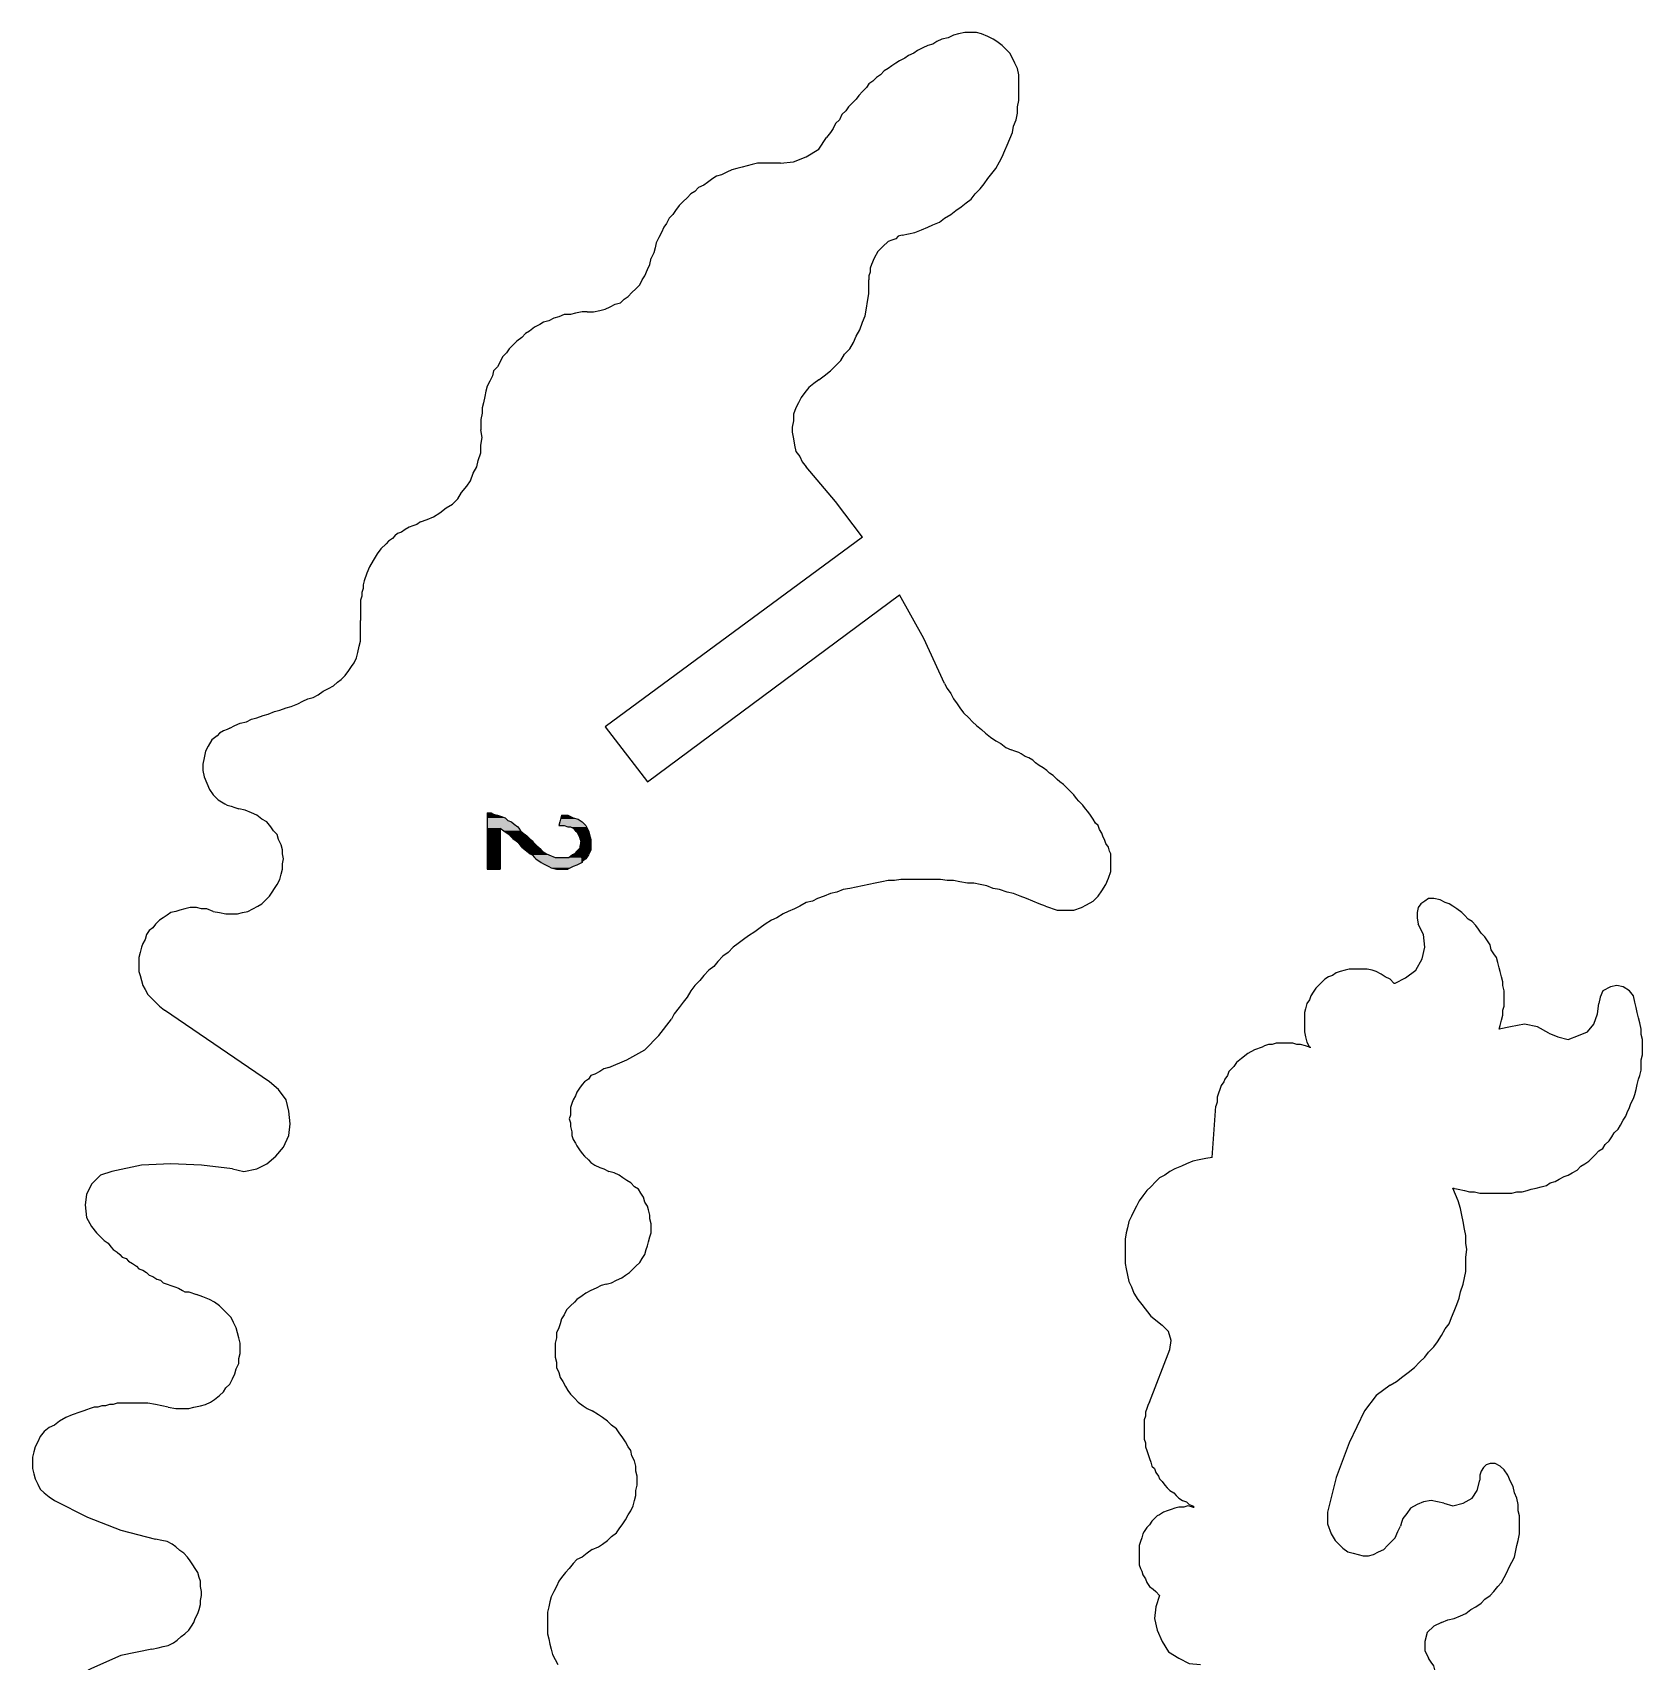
# Model space of a CAD drawing. Extents: x -1063 to 1100, y -467 to 441.
# Drawn here: x 890.5 to 1100, y 19 to 230.9 of the extents above; entities that cross this region are included whole.
import ezdxf

# ---------------------------------------------------------------- set-up
doc = ezdxf.new("R2010")
doc.units = 0
doc.layers.add('H', color=7, linetype='CONTINUOUS')
doc.layers.add('P', color=250, linetype='CONTINUOUS')

# ---------------------------------------------------------------- blocks, each defined once
blk = doc.blocks.new('*U491')
at = {"layer": 'H', "color": 0, "linetype": 'CONTINUOUS'}
for p, q in [((949.63, 129.42), (950.13, 129.42)), ((949.63, 129.42), (949.63, 129.25)), ((950.13, 129.42), (950.47, 129.25)), ((949.63, 129.25), (949.63, 129.08)), ((949.63, 129.08), (949.63, 128.92)), ((949.63, 128.92), (949.63, 128.75)), ((949.63, 128.75), (949.63, 128.42)), ((949.63, 128.42), (949.63, 128.25)), ((949.63, 128.25), (949.63, 127.92)), ((949.63, 127.92), (949.63, 127.58)), ((949.63, 127.58), (949.63, 127.42)), ((949.63, 127.42), (949.63, 127.08)), ((950.47, 129.25), (950.97, 129.08)), ((950.97, 129.08), (951.47, 128.92)), ((951.3, 127.42), (951.3, 127.08)), ((951.3, 127.42), (951.8, 127.08)), ((951.47, 128.92), (951.97, 128.75)), ((951.97, 128.75), (952.3, 128.42)), ((952.3, 128.42), (952.8, 128.25)), ((952.8, 128.25), (953.13, 127.92)), ((953.13, 127.92), (953.63, 127.58)), ((953.63, 127.58), (953.74, 127.42)), ((953.74, 127.42), (953.97, 127.08)), ((949.63, 127.08), (949.63, 126.75)), ((949.63, 126.75), (949.63, 126.58)), ((949.63, 126.58), (949.63, 126.42)), ((949.63, 126.42), (949.63, 126.08)), ((949.63, 126.08), (949.63, 125.75)), ((949.63, 125.75), (949.63, 125.58)), ((949.63, 125.58), (949.63, 125.42)), ((949.63, 125.42), (949.63, 125.08)), ((949.63, 125.08), (949.63, 124.92)), ((951.3, 127.08), (951.3, 126.75)), ((951.3, 126.75), (951.3, 126.58)), ((951.3, 126.58), (951.3, 126.42)), ((951.3, 126.42), (951.3, 126.08)), ((951.3, 126.08), (951.3, 125.75)), ((951.3, 125.75), (951.3, 125.58)), ((951.3, 125.58), (951.3, 125.42)), ((951.3, 125.42), (951.3, 125.08)), ((951.3, 125.08), (951.3, 124.92)), ((951.8, 127.08), (952.24, 126.75)), ((952.24, 126.75), (952.47, 126.58)), ((952.47, 126.58), (952.63, 126.42)), ((952.63, 126.42), (952.97, 126.08)), ((952.97, 126.08), (953.41, 125.75)), ((953.41, 125.75), (953.63, 125.58)), ((953.63, 125.58), (953.76, 125.42)), ((953.76, 125.42), (954.01, 125.08)), ((953.97, 127.08), (954.3, 126.75)), ((954.01, 125.08), (954.13, 124.92)), ((954.3, 126.75), (954.55, 126.58)), ((954.55, 126.58), (954.8, 126.42)), ((954.8, 126.42), (955.13, 126.08)), ((955.13, 126.08), (955.47, 125.75)), ((955.47, 125.75), (955.63, 125.58)), ((955.63, 125.58), (955.8, 125.42)), ((955.8, 125.42), (956.13, 125.08)), ((956.13, 125.08), (956.3, 124.92)), ((961.7, 125.08), (961.67, 124.92)), ((961.77, 125.42), (961.7, 125.08)), ((961.8, 125.58), (961.77, 125.42)), ((961.81, 125.42), (961.8, 125.58)), ((961.81, 125.42), (961.83, 125.08)), ((961.83, 125.08), (961.84, 124.92)), ((949.63, 124.92), (949.63, 124.75)), ((949.63, 124.75), (949.63, 124.42)), ((949.63, 124.42), (949.63, 124.08)), ((949.63, 124.08), (949.63, 123.92)), ((949.63, 123.92), (949.63, 123.58)), ((949.63, 123.58), (949.63, 123.42)), ((949.63, 123.42), (949.63, 122.92)), ((949.63, 122.92), (949.63, 122.75)), ((951.3, 124.92), (951.3, 124.75)), ((951.3, 124.75), (951.3, 124.42)), ((951.3, 124.42), (951.3, 124.08)), ((951.3, 124.08), (951.3, 123.92)), ((951.3, 123.92), (951.3, 123.58)), ((951.3, 123.58), (951.3, 123.42)), ((951.3, 123.42), (951.3, 122.92)), ((951.3, 122.92), (951.3, 122.75)), ((954.13, 124.92), (954.35, 124.75)), ((954.35, 124.75), (954.8, 124.42)), ((954.8, 124.42), (955.24, 124.08)), ((955.24, 124.08), (955.47, 123.92)), ((955.47, 123.92), (955.8, 123.58)), ((955.8, 123.58), (955.97, 123.42)), ((955.97, 123.42), (956.63, 122.92)), ((956.3, 124.92), (956.47, 124.75)), ((956.47, 124.75), (956.8, 124.42)), ((956.63, 122.92), (956.97, 122.75)), ((956.8, 124.42), (957.35, 124.08)), ((957.35, 124.08), (957.63, 123.92)), ((957.63, 123.92), (958.47, 123.58)), ((958.47, 123.58), (958.97, 123.58)), ((958.97, 123.58), (959.47, 123.58)), ((959.47, 123.58), (960.3, 123.58)), ((960.74, 123.92), (960.3, 123.58)), ((960.97, 124.08), (960.74, 123.92)), ((961.3, 124.42), (960.97, 124.08)), ((961.63, 124.75), (961.3, 124.42)), ((961.67, 124.92), (961.63, 124.75)), ((961.97, 122.92), (961.63, 122.75)), ((961.84, 124.92), (961.85, 124.75)), ((961.85, 124.75), (961.87, 124.42)), ((961.87, 124.42), (961.89, 124.08)), ((961.89, 124.08), (961.9, 123.92)), ((961.9, 123.92), (961.92, 123.58)), ((961.92, 123.58), (961.93, 123.42)), ((961.93, 123.42), (961.97, 122.92)), ((949.63, 122.75), (949.63, 122.58)), ((949.63, 122.58), (949.63, 122.42)), ((949.63, 122.42), (949.63, 122.25)), ((949.63, 122.25), (949.63, 122.08)), ((949.63, 122.08), (951.3, 122.08)), ((951.3, 122.75), (951.3, 122.58)), ((951.3, 122.58), (951.3, 122.42)), ((951.3, 122.42), (951.3, 122.25)), ((951.3, 122.25), (951.3, 122.08)), ((956.97, 122.75), (957.3, 122.58)), ((957.3, 122.58), (957.63, 122.42)), ((957.63, 122.42), (957.97, 122.25)), ((957.97, 122.25), (958.63, 122.08)), ((958.63, 122.08), (959.3, 122.08)), ((959.3, 122.08), (960.13, 122.08)), ((960.47, 122.25), (960.13, 122.08)), ((960.8, 122.42), (960.47, 122.25)), ((961.3, 122.58), (960.8, 122.42)), ((961.63, 122.75), (961.3, 122.58))]:
    blk.add_line(p, q, dxfattribs=at)
for points in [[(949.63, 129.42), (949.63, 129.42), (950.13, 129.42)], [(949.63, 129.42), (949.63, 129.25), (950.47, 129.25)], [(949.63, 129.25), (949.63, 129.08), (950.97, 129.08)], [(949.63, 129.08), (949.63, 128.92), (951.47, 128.92)], [(949.63, 128.92), (949.63, 128.75), (951.97, 128.75)], [(949.63, 128.75), (949.63, 128.42), (952.3, 128.42)], [(949.63, 128.42), (949.63, 128.25), (952.8, 128.25)], [(949.63, 128.25), (949.63, 127.92), (953.13, 127.92)], [(949.63, 127.92), (949.63, 127.58), (953.63, 127.58)], [(949.63, 127.58), (949.63, 127.42), (953.74, 127.42)], [(949.63, 127.42), (949.63, 127.08), (951.3, 127.08)], [(951.3, 127.42), (951.8, 127.08), (953.97, 127.08)], [(949.63, 127.08), (949.63, 126.75), (951.3, 126.75)], [(949.63, 126.75), (949.63, 126.58), (951.3, 126.58)], [(949.63, 126.58), (949.63, 126.42), (951.3, 126.42)], [(949.63, 126.42), (949.63, 126.08), (951.3, 126.08)], [(949.63, 126.08), (949.63, 125.75), (951.3, 125.75)], [(949.63, 125.75), (949.63, 125.58), (951.3, 125.58)], [(949.63, 125.58), (949.63, 125.42), (951.3, 125.42)], [(949.63, 125.42), (949.63, 125.08), (951.3, 125.08)], [(949.63, 125.08), (949.63, 124.92), (951.3, 124.92)], [(951.8, 127.08), (952.24, 126.75), (954.3, 126.75)], [(952.24, 126.75), (952.47, 126.58), (954.55, 126.58)], [(952.47, 126.58), (952.63, 126.42), (954.8, 126.42)], [(952.63, 126.42), (952.97, 126.08), (955.13, 126.08)], [(952.97, 126.08), (953.41, 125.75), (955.47, 125.75)], [(953.41, 125.75), (953.63, 125.58), (955.63, 125.58)], [(953.63, 125.58), (953.76, 125.42), (955.8, 125.42)], [(953.76, 125.42), (954.01, 125.08), (956.13, 125.08)], [(954.01, 125.08), (954.13, 124.92), (956.3, 124.92)], [(961.7, 125.08), (961.67, 124.92), (961.84, 124.92)], [(961.77, 125.42), (961.7, 125.08), (961.83, 125.08)], [(961.8, 125.58), (961.77, 125.42), (961.81, 125.42)], [(949.63, 124.92), (949.63, 124.75), (951.3, 124.75)], [(949.63, 124.75), (949.63, 124.42), (951.3, 124.42)], [(949.63, 124.42), (949.63, 124.08), (951.3, 124.08)], [(949.63, 124.08), (949.63, 123.92), (951.3, 123.92)], [(949.63, 123.92), (949.63, 123.58), (951.3, 123.58)], [(949.63, 123.58), (949.63, 123.42), (951.3, 123.42)], [(949.63, 123.42), (949.63, 122.92), (951.3, 122.92)], [(949.63, 122.92), (949.63, 122.75), (951.3, 122.75)], [(954.13, 124.92), (954.35, 124.75), (956.47, 124.75)], [(954.35, 124.75), (954.8, 124.42), (956.8, 124.42)], [(954.8, 124.42), (955.24, 124.08), (957.35, 124.08)], [(955.24, 124.08), (955.47, 123.92), (957.63, 123.92)], [(955.47, 123.92), (955.8, 123.58), (958.47, 123.58)], [(955.8, 123.58), (955.97, 123.42), (961.93, 123.42)], [(955.97, 123.42), (956.63, 122.92), (961.97, 122.92)], [(956.63, 122.92), (956.97, 122.75), (961.63, 122.75)], [(958.47, 123.58), (958.47, 123.58), (958.97, 123.58)], [(958.97, 123.58), (958.97, 123.58), (959.47, 123.58)], [(959.47, 123.58), (959.47, 123.58), (960.3, 123.58)], [(960.74, 123.92), (960.3, 123.58), (961.92, 123.58)], [(960.97, 124.08), (960.74, 123.92), (961.9, 123.92)], [(961.3, 124.42), (960.97, 124.08), (961.89, 124.08)], [(961.63, 124.75), (961.3, 124.42), (961.87, 124.42)], [(961.67, 124.92), (961.63, 124.75), (961.85, 124.75)], [(949.63, 122.75), (949.63, 122.58), (951.3, 122.58)], [(949.63, 122.58), (949.63, 122.42), (951.3, 122.42)], [(949.63, 122.42), (949.63, 122.25), (951.3, 122.25)], [(949.63, 122.25), (949.63, 122.08), (951.3, 122.08)], [(949.63, 122.08), (949.63, 122.08), (951.3, 122.08)], [(956.97, 122.75), (957.3, 122.58), (961.3, 122.58)], [(957.3, 122.58), (957.63, 122.42), (960.8, 122.42)], [(957.63, 122.42), (957.97, 122.25), (960.47, 122.25)], [(957.97, 122.25), (958.63, 122.08), (960.13, 122.08)], [(958.63, 122.08), (958.63, 122.08), (959.3, 122.08)], [(959.3, 122.08), (959.3, 122.08), (960.13, 122.08)]]:
    blk.add_solid(points, dxfattribs=at)
at = {"layer": 'H', "color": 0, "linetype": 'CONTINUOUS', "extrusion": (0, 0, -1)}
for points in [[(-949.63, 129.42), (-950.13, 129.42), (-950.47, 129.25)], [(-949.63, 129.25), (-950.47, 129.25), (-950.97, 129.08)], [(-949.63, 129.08), (-950.97, 129.08), (-951.47, 128.92)], [(-949.63, 128.92), (-951.47, 128.92), (-951.97, 128.75)], [(-949.63, 128.75), (-951.97, 128.75), (-952.3, 128.42)], [(-949.63, 128.42), (-952.3, 128.42), (-952.8, 128.25)], [(-949.63, 128.25), (-952.8, 128.25), (-953.13, 127.92)], [(-949.63, 127.92), (-953.13, 127.92), (-953.63, 127.58)], [(-949.63, 127.58), (-953.63, 127.58), (-953.74, 127.42)], [(-949.63, 127.42), (-951.3, 127.42), (-951.3, 127.08)], [(-951.3, 127.42), (-953.74, 127.42), (-953.97, 127.08)], [(-949.63, 127.08), (-951.3, 127.08), (-951.3, 126.75)], [(-949.63, 126.75), (-951.3, 126.75), (-951.3, 126.58)], [(-949.63, 126.58), (-951.3, 126.58), (-951.3, 126.42)], [(-949.63, 126.42), (-951.3, 126.42), (-951.3, 126.08)], [(-949.63, 126.08), (-951.3, 126.08), (-951.3, 125.75)], [(-949.63, 125.75), (-951.3, 125.75), (-951.3, 125.58)], [(-949.63, 125.58), (-951.3, 125.58), (-951.3, 125.42)], [(-949.63, 125.42), (-951.3, 125.42), (-951.3, 125.08)], [(-949.63, 125.08), (-951.3, 125.08), (-951.3, 124.92)], [(-951.8, 127.08), (-953.97, 127.08), (-954.3, 126.75)], [(-952.24, 126.75), (-954.3, 126.75), (-954.55, 126.58)], [(-952.47, 126.58), (-954.55, 126.58), (-954.8, 126.42)], [(-952.63, 126.42), (-954.8, 126.42), (-955.13, 126.08)], [(-952.97, 126.08), (-955.13, 126.08), (-955.47, 125.75)], [(-953.41, 125.75), (-955.47, 125.75), (-955.63, 125.58)], [(-953.63, 125.58), (-955.63, 125.58), (-955.8, 125.42)], [(-953.76, 125.42), (-955.8, 125.42), (-956.13, 125.08)], [(-954.01, 125.08), (-956.13, 125.08), (-956.3, 124.92)], [(-961.7, 125.08), (-961.83, 125.08), (-961.84, 124.92)], [(-961.77, 125.42), (-961.81, 125.42), (-961.83, 125.08)], [(-949.63, 124.92), (-951.3, 124.92), (-951.3, 124.75)], [(-949.63, 124.75), (-951.3, 124.75), (-951.3, 124.42)], [(-949.63, 124.42), (-951.3, 124.42), (-951.3, 124.08)], [(-949.63, 124.08), (-951.3, 124.08), (-951.3, 123.92)], [(-949.63, 123.92), (-951.3, 123.92), (-951.3, 123.58)], [(-949.63, 123.58), (-951.3, 123.58), (-951.3, 123.42)], [(-949.63, 123.42), (-951.3, 123.42), (-951.3, 122.92)], [(-949.63, 122.92), (-951.3, 122.92), (-951.3, 122.75)], [(-954.13, 124.92), (-956.3, 124.92), (-956.47, 124.75)], [(-954.35, 124.75), (-956.47, 124.75), (-956.8, 124.42)], [(-954.8, 124.42), (-956.8, 124.42), (-957.35, 124.08)], [(-955.24, 124.08), (-957.35, 124.08), (-957.63, 123.92)], [(-955.47, 123.92), (-957.63, 123.92), (-958.47, 123.58)], [(-955.8, 123.58), (-961.92, 123.58), (-961.93, 123.42)], [(-955.97, 123.42), (-961.93, 123.42), (-961.97, 122.92)], [(-956.63, 122.92), (-961.97, 122.92), (-961.63, 122.75)], [(-960.74, 123.92), (-961.9, 123.92), (-961.92, 123.58)], [(-960.97, 124.08), (-961.89, 124.08), (-961.9, 123.92)], [(-961.3, 124.42), (-961.87, 124.42), (-961.89, 124.08)], [(-961.63, 124.75), (-961.85, 124.75), (-961.87, 124.42)], [(-961.67, 124.92), (-961.84, 124.92), (-961.85, 124.75)], [(-949.63, 122.75), (-951.3, 122.75), (-951.3, 122.58)], [(-949.63, 122.58), (-951.3, 122.58), (-951.3, 122.42)], [(-949.63, 122.42), (-951.3, 122.42), (-951.3, 122.25)], [(-949.63, 122.25), (-951.3, 122.25), (-951.3, 122.08)], [(-956.97, 122.75), (-961.63, 122.75), (-961.3, 122.58)], [(-957.3, 122.58), (-961.3, 122.58), (-960.8, 122.42)], [(-957.63, 122.42), (-960.8, 122.42), (-960.47, 122.25)], [(-957.97, 122.25), (-960.47, 122.25), (-960.13, 122.08)]]:
    blk.add_solid(points, dxfattribs=at)
blk = doc.blocks.new('*U492')
at = {"layer": 'H', "color": 0, "linetype": 'CONTINUOUS'}
for p, q in [((959.09, 128.25), (958.97, 127.75)), ((958.97, 127.75), (959.63, 127.75)), ((959.17, 128.58), (959.09, 128.25)), ((959.22, 128.75), (959.17, 128.58)), ((959.3, 129.08), (959.22, 128.75)), ((959.3, 129.08), (960.13, 129.08)), ((959.63, 127.75), (960.13, 127.58)), ((960.13, 129.08), (960.8, 128.75)), ((960.13, 127.58), (960.47, 127.58)), ((960.47, 127.58), (960.8, 127.42)), ((960.8, 128.75), (961.47, 128.58)), ((960.8, 127.42), (961.13, 127.08)), ((961.47, 128.58), (961.97, 128.25)), ((961.97, 128.25), (962.47, 127.75)), ((962.47, 127.75), (962.55, 127.58)), ((962.55, 127.58), (962.63, 127.42)), ((962.63, 127.42), (962.8, 127.08)), ((961.13, 127.08), (961.3, 126.92)), ((961.3, 126.92), (961.55, 126.42)), ((961.55, 126.42), (961.63, 126.25)), ((961.63, 126.25), (961.72, 125.92)), ((961.72, 125.92), (961.8, 125.58)), ((961.8, 125.58), (961.9, 125.08)), ((961.9, 125.08), (961.97, 124.75)), ((962.8, 127.08), (962.84, 126.92)), ((962.84, 126.92), (962.97, 126.42)), ((962.97, 126.42), (963.02, 126.25)), ((963.02, 126.25), (963.13, 125.92)), ((963.13, 125.92), (963.13, 125.58)), ((963.13, 125.58), (963.13, 125.08)), ((963.13, 125.08), (963.13, 124.75)), ((961.97, 124.75), (961.97, 124.58)), ((961.97, 124.58), (961.97, 123.92)), ((961.97, 123.92), (961.97, 123.42)), ((962.47, 123.42), (961.97, 123.08)), ((961.97, 123.08), (961.97, 123.42)), ((961.97, 123.08), (961.97, 122.92)), ((961.97, 122.92), (961.97, 123.08)), ((962.8, 123.92), (962.47, 123.42)), ((963.13, 124.58), (962.8, 123.92)), ((963.13, 124.75), (963.13, 124.58))]:
    blk.add_line(p, q, dxfattribs=at)
for points in [[(959.09, 128.25), (958.97, 127.75), (962.47, 127.75)], [(958.97, 127.75), (958.97, 127.75), (959.63, 127.75)], [(959.17, 128.58), (959.09, 128.25), (961.97, 128.25)], [(959.22, 128.75), (959.17, 128.58), (961.47, 128.58)], [(959.3, 129.08), (959.22, 128.75), (960.8, 128.75)], [(959.3, 129.08), (959.3, 129.08), (960.13, 129.08)], [(959.63, 127.75), (960.13, 127.58), (962.55, 127.58)], [(960.13, 127.58), (960.13, 127.58), (960.47, 127.58)], [(960.47, 127.58), (960.8, 127.42), (962.63, 127.42)], [(960.8, 127.42), (961.13, 127.08), (962.8, 127.08)], [(961.13, 127.08), (961.3, 126.92), (962.84, 126.92)], [(961.3, 126.92), (961.55, 126.42), (962.97, 126.42)], [(961.55, 126.42), (961.63, 126.25), (963.02, 126.25)], [(961.63, 126.25), (961.72, 125.92), (963.13, 125.92)], [(961.72, 125.92), (961.8, 125.58), (963.13, 125.58)], [(961.8, 125.58), (961.9, 125.08), (963.13, 125.08)], [(961.9, 125.08), (961.97, 124.75), (963.13, 124.75)], [(961.97, 124.75), (961.97, 124.58), (963.13, 124.58)], [(961.97, 124.58), (961.97, 123.92), (962.8, 123.92)], [(961.97, 123.92), (961.97, 123.42), (962.47, 123.42)], [(961.97, 123.08), (961.97, 122.92), (961.97, 122.92)]]:
    blk.add_solid(points, dxfattribs=at)
at = {"layer": 'H', "color": 0, "linetype": 'CONTINUOUS', "extrusion": (0, 0, -1)}
for points in [[(-959.09, 128.25), (-961.97, 128.25), (-962.47, 127.75)], [(-959.17, 128.58), (-961.47, 128.58), (-961.97, 128.25)], [(-959.22, 128.75), (-960.8, 128.75), (-961.47, 128.58)], [(-959.3, 129.08), (-960.13, 129.08), (-960.8, 128.75)], [(-959.63, 127.75), (-962.47, 127.75), (-962.55, 127.58)], [(-960.47, 127.58), (-962.55, 127.58), (-962.63, 127.42)], [(-960.8, 127.42), (-962.63, 127.42), (-962.8, 127.08)], [(-961.13, 127.08), (-962.8, 127.08), (-962.84, 126.92)], [(-961.3, 126.92), (-962.84, 126.92), (-962.97, 126.42)], [(-961.55, 126.42), (-962.97, 126.42), (-963.02, 126.25)], [(-961.63, 126.25), (-963.02, 126.25), (-963.13, 125.92)], [(-961.72, 125.92), (-963.13, 125.92), (-963.13, 125.58)], [(-961.8, 125.58), (-963.13, 125.58), (-963.13, 125.08)], [(-961.9, 125.08), (-963.13, 125.08), (-963.13, 124.75)], [(-961.97, 124.75), (-963.13, 124.75), (-963.13, 124.58)], [(-961.97, 124.58), (-963.13, 124.58), (-962.8, 123.92)], [(-961.97, 123.92), (-962.8, 123.92), (-962.47, 123.42)], [(-961.97, 123.42), (-962.47, 123.42), (-961.97, 123.08)]]:
    blk.add_solid(points, dxfattribs=at)

msp = doc.modelspace()

# ---------------------------------------------------------------- linework, layer by layer
at = {"layer": 'P', "color": 0, "linetype": 'CONTINUOUS'}
for points in [[(1010.3, 230.58), (1009.63, 230.25), (1008.8, 230.08), (1008.13, 229.75), (1007.63, 229.42), (1006.97, 229.25), (1006.3, 228.92), (1005.63, 228.58), (1005.13, 228.25), (1004.47, 227.92), (1003.97, 227.58), (1003.3, 227.25), (1002.8, 226.92), (1002.3, 226.58), (1001.8, 226.25), (1001.3, 225.92), (1000.8, 225.42), (1000.3, 225.08), (999.8, 224.58), (999.3, 224.25), (998.97, 223.75), (998.47, 223.25), (997.97, 222.75), (997.63, 222.25), (997.13, 221.75), (996.63, 221.25), (996.3, 220.75), (995.8, 220.25), (995.47, 219.58), (994.97, 219.08), (994.63, 218.42), (994.3, 217.92), (993.8, 217.25)], [(1018.8, 224.58), (1018.8, 225.42), (1018.63, 226.25), (1018.3, 226.92), (1017.97, 227.58), (1017.63, 228.25), (1017.13, 228.75), (1016.63, 229.25), (1015.97, 229.75), (1015.47, 230.08), (1014.8, 230.42), (1013.97, 230.75), (1013.3, 230.92), (1012.63, 230.92), (1011.8, 230.92), (1010.97, 230.75), (1010.3, 230.58)], [(1003.63, 204.58), (1004.47, 204.75), (1005.3, 204.92), (1006.13, 205.25), (1006.97, 205.58), (1007.63, 205.92), (1008.47, 206.25), (1009.13, 206.75), (1009.97, 207.25), (1010.63, 207.75), (1011.3, 208.25), (1011.97, 208.75), (1012.63, 209.25), (1013.13, 209.92), (1013.8, 210.58), (1014.3, 211.25), (1014.8, 211.92), (1015.3, 212.58), (1015.8, 213.25), (1016.3, 214.08), (1016.63, 214.75), (1016.97, 215.58), (1017.3, 216.25), (1017.63, 217.08), (1017.97, 217.92), (1018.13, 218.75), (1018.47, 219.58), (1018.63, 220.42), (1018.63, 221.25), (1018.8, 222.08), (1018.8, 222.92), (1018.8, 223.75), (1018.8, 224.58)], [(987.8, 213.92), (989.47, 214.08), (991.13, 214.75), (992.8, 215.75), (993.8, 217.25)], [(987.8, 213.92), (986.97, 213.92), (986.3, 213.92), (985.63, 213.92), (984.8, 213.92), (984.13, 213.75), (983.47, 213.58), (982.8, 213.42), (982.13, 213.25), (981.47, 213.08), (980.8, 212.75), (980.13, 212.42), (979.47, 212.25), (978.97, 211.92), (978.3, 211.42), (977.8, 211.08), (977.13, 210.75), (976.63, 210.25), (976.13, 209.92), (975.63, 209.42), (975.13, 208.92), (974.63, 208.42), (974.13, 207.75), (973.8, 207.25), (973.3, 206.75), (972.97, 206.08), (972.63, 205.58), (972.3, 204.92), (971.97, 204.25), (971.63, 203.58), (971.47, 202.92), (971.3, 202.25), (970.97, 201.58)], [(1003.63, 204.58), (1003.13, 204.42), (1002.8, 204.08), (1002.3, 203.92), (1001.8, 203.75), (1001.13, 203.08), (1000.47, 202.42), (999.97, 201.58), (999.63, 200.75), (999.47, 200.25), (999.47, 199.75), (999.3, 199.25), (999.3, 198.75)], [(962.63, 194.58), (963.47, 194.58), (964.3, 194.75), (964.97, 194.92), (965.63, 195.25), (966.3, 195.58), (966.97, 195.75), (967.47, 196.25), (967.97, 196.58), (968.47, 197.08), (968.97, 197.58), (969.47, 198.08), (969.8, 198.75), (970.13, 199.25), (970.47, 200.08), (970.8, 200.75), (970.97, 201.58)], [(992.8, 185.75), (993.47, 186.25), (994.3, 186.92), (994.97, 187.58), (995.63, 188.25), (996.13, 189.08), (996.8, 189.75), (997.3, 190.58), (997.63, 191.42), (998.13, 192.25), (998.47, 193.25), (998.8, 194.08), (998.97, 195.08), (999.13, 195.92), (999.3, 196.92), (999.3, 197.75), (999.3, 198.75)], [(962.63, 194.58), (961.97, 194.58), (961.13, 194.42), (960.47, 194.25), (959.63, 194.25), (958.97, 193.92), (958.3, 193.75), (957.63, 193.42), (956.97, 193.25), (956.47, 192.92), (955.8, 192.58), (955.13, 192.08), (954.63, 191.75), (954.13, 191.25), (953.47, 190.75), (952.97, 190.25), (952.47, 189.75), (952.13, 189.25), (951.63, 188.75), (951.3, 188.08), (950.97, 187.42), (950.47, 186.92), (950.3, 186.25), (949.97, 185.58), (949.63, 184.92), (949.47, 184.25), (949.3, 183.58), (949.13, 182.75), (948.97, 182.08), (948.97, 181.42), (948.8, 180.58), (948.8, 179.92), (948.8, 179.25)], [(992.8, 185.75), (992.13, 185.25), (991.47, 184.75), (990.97, 184.08), (990.47, 183.42), (990.13, 182.75), (989.8, 182.08), (989.47, 181.25), (989.47, 180.42), (989.3, 179.58), (989.3, 178.92), (989.47, 178.08), (989.63, 177.25), (989.8, 176.42), (990.3, 175.75), (990.63, 175.08), (991.13, 174.42)], [(940.97, 167.25), (941.8, 167.58), (942.63, 167.92), (943.47, 168.42), (944.3, 169.08), (945.13, 169.58), (945.8, 170.25), (946.3, 171.08), (946.97, 171.92), (947.47, 172.58), (947.8, 173.58), (948.3, 174.42), (948.47, 175.25), (948.8, 176.25), (948.8, 177.25), (948.97, 178.25), (948.8, 179.25)], [(998.47, 165.25), (994.97, 169.92), (991.13, 174.42)], [(940.97, 167.25), (940.47, 166.92), (939.97, 166.75), (939.47, 166.58), (938.97, 166.25), (938.47, 165.92), (937.97, 165.75), (937.63, 165.42), (937.3, 165.08), (936.8, 164.75), (936.47, 164.42), (935.8, 163.75), (935.3, 163.08), (934.8, 162.25), (934.3, 161.42), (933.97, 160.58), (933.63, 159.58), (933.47, 159.08), (933.47, 158.58), (933.3, 158.08), (933.3, 157.58), (933.13, 157.08), (933.13, 156.58), (933.13, 156.08), (933.13, 155.58), (933.13, 155.08), (933.13, 154.42)], [(998.47, 165.25), (964.97, 140.58), (970.47, 133.42), (1003.3, 157.75)], [(1009.13, 146.25), (1006.47, 152.08), (1003.3, 157.75)], [(916.13, 140.42), (916.8, 140.75), (917.47, 141.08), (918.3, 141.25), (918.97, 141.58), (919.63, 141.75), (920.47, 142.08), (921.13, 142.25), (921.97, 142.58), (922.63, 142.75), (923.47, 143.08), (924.13, 143.25), (924.97, 143.58), (925.63, 143.92), (926.3, 144.25), (926.97, 144.42), (927.63, 144.75), (928.3, 145.25), (928.97, 145.58), (929.63, 145.92), (930.13, 146.42), (930.63, 146.75), (931.13, 147.25), (931.63, 147.92), (931.97, 148.42), (932.3, 148.92), (932.63, 149.58), (932.8, 150.25), (932.97, 151.08), (933.13, 151.75), (933.13, 152.58), (933.13, 153.58), (933.13, 153.92), (933.13, 154.42)], [(1009.13, 146.25), (1009.47, 145.58), (1009.97, 144.92), (1010.3, 144.25), (1010.8, 143.58), (1011.13, 143.08), (1011.63, 142.42), (1012.3, 141.75), (1012.8, 141.25), (1013.3, 140.75), (1013.97, 140.25), (1014.47, 139.75), (1015.13, 139.25), (1015.8, 138.75), (1016.47, 138.42), (1017.13, 137.92), (1017.8, 137.58)], [(916.13, 140.42), (915.8, 140.25), (915.3, 140.08), (914.8, 139.75), (914.47, 139.42), (913.8, 138.92), (913.3, 138.08), (912.97, 137.42), (912.8, 136.58), (912.63, 135.75), (912.63, 134.92), (912.8, 134.08), (913.13, 133.25), (913.47, 132.42), (913.97, 131.75), (914.63, 131.08), (915.47, 130.58), (915.8, 130.42), (916.3, 130.25), (916.8, 130.08), (917.3, 129.92)], [(1030.13, 125.42), (1029.97, 125.92), (1029.8, 126.25), (1029.63, 126.75), (1029.3, 127.25), (1029.13, 127.75), (1028.8, 128.08), (1028.47, 128.58), (1028.13, 129.08), (1027.8, 129.58), (1027.47, 129.92), (1027.13, 130.42), (1026.63, 130.92), (1026.3, 131.25), (1025.97, 131.75), (1025.47, 132.25), (1025.13, 132.58), (1024.63, 133.08), (1024.13, 133.42), (1023.8, 133.75), (1023.3, 134.25), (1022.8, 134.58), (1022.47, 134.92), (1021.97, 135.25), (1021.47, 135.58), (1020.97, 135.92), (1020.63, 136.25), (1020.13, 136.58), (1019.63, 136.75), (1019.13, 137.08), (1018.8, 137.25), (1018.3, 137.42), (1017.8, 137.58)], [(913.97, 116.58), (914.8, 116.42), (915.63, 116.25), (916.47, 116.25), (917.13, 116.25), (917.8, 116.42), (918.47, 116.58), (919.13, 116.92), (919.8, 117.25), (920.3, 117.58), (920.8, 118.08), (921.3, 118.58), (921.63, 119.08), (921.97, 119.58), (922.3, 120.08), (922.63, 120.75), (922.8, 121.42), (922.97, 122.08), (922.97, 122.75), (923.13, 123.42), (922.97, 124.08), (922.97, 124.58), (922.8, 125.25), (922.47, 125.92), (922.3, 126.58), (921.8, 127.08), (921.47, 127.58), (920.97, 128.25), (920.3, 128.58), (919.63, 129.08), (918.97, 129.42), (918.13, 129.75), (917.3, 129.92)], [(1022.3, 117.25), (1022.8, 117.08), (1023.3, 116.92), (1023.8, 116.75), (1024.13, 116.75), (1025.13, 116.75), (1025.97, 116.75), (1026.97, 117.08), (1027.63, 117.42), (1028.47, 117.92), (1029.13, 118.58), (1029.63, 119.25), (1030.13, 120.08), (1030.47, 120.92), (1030.8, 121.75), (1030.8, 122.58), (1030.8, 123.58), (1030.8, 124.08), (1030.63, 124.42), (1030.47, 124.92), (1030.13, 125.42)], [(1022.3, 117.25), (1021.47, 117.58), (1020.63, 117.92), (1019.8, 118.25), (1018.97, 118.58), (1018.13, 118.92), (1017.3, 119.08), (1016.3, 119.42), (1015.47, 119.58), (1014.63, 119.92), (1013.8, 120.08), (1012.97, 120.25), (1012.13, 120.25), (1011.13, 120.42), (1010.3, 120.58), (1009.47, 120.58), (1008.63, 120.75), (1007.8, 120.75), (1006.97, 120.75), (1005.97, 120.75), (1005.13, 120.75), (1004.3, 120.75), (1003.47, 120.75), (1002.63, 120.58), (1001.8, 120.58), (1000.97, 120.42), (1000.13, 120.25), (999.3, 120.08), (998.47, 119.92), (997.63, 119.75), (996.8, 119.58), (995.97, 119.42), (995.13, 119.08), (994.3, 118.92), (993.47, 118.58), (992.63, 118.25), (991.97, 117.92), (991.13, 117.75), (990.3, 117.25), (989.63, 116.92), (988.8, 116.58), (988.13, 116.25), (987.3, 115.75), (986.63, 115.42), (985.8, 114.92), (985.13, 114.42), (984.47, 113.92), (983.63, 113.42), (982.97, 112.92), (982.3, 112.42), (981.63, 111.92), (980.97, 111.25), (980.3, 110.75), (979.63, 110.08), (979.13, 109.42), (978.47, 108.92), (977.8, 108.25), (977.3, 107.58), (976.63, 106.92), (976.13, 106.25), (975.63, 105.42), (975.13, 104.75), (974.63, 104.08), (973.97, 103.25), (973.63, 102.58)], [(913.97, 116.58), (913.13, 116.92), (912.47, 116.92), (911.8, 117.08), (910.97, 117.08), (910.3, 116.92), (909.63, 116.75), (909.13, 116.58), (908.47, 116.42), (907.97, 116.08), (907.47, 115.75), (906.97, 115.42), (906.47, 114.92), (906.13, 114.42), (905.63, 114.08), (905.3, 113.58), (905.13, 112.92), (904.8, 112.42), (904.63, 111.92), (904.47, 111.25), (904.3, 110.58), (904.3, 110.08), (904.3, 109.42), (904.3, 108.75), (904.47, 108.25), (904.63, 107.58), (904.8, 106.92), (905.13, 106.42), (905.47, 105.75), (905.97, 105.25), (906.47, 104.75), (906.97, 104.25), (907.63, 103.75)], [(1073.63, 118.08), (1072.8, 118.25), (1072.13, 118.25), (1071.63, 117.92), (1071.13, 117.58), (1070.8, 117.08), (1070.63, 116.42), (1070.63, 115.75), (1070.8, 114.92)], [(1081.3, 101.25), (1081.47, 101.75), (1081.63, 102.42), (1081.8, 103.08), (1081.8, 103.75), (1081.97, 104.25), (1081.97, 104.92), (1081.97, 105.58), (1081.97, 106.25), (1081.8, 106.92), (1081.8, 107.42), (1081.63, 108.08), (1081.47, 108.75), (1081.3, 109.25), (1081.13, 109.92), (1080.97, 110.58), (1080.63, 111.08), (1080.3, 111.58), (1080.13, 112.25), (1079.8, 112.75), (1079.47, 113.25), (1078.97, 113.75), (1078.63, 114.25), (1078.3, 114.75), (1077.8, 115.25), (1077.3, 115.58), (1076.8, 116.08), (1076.47, 116.42), (1075.8, 116.92), (1075.3, 117.25), (1074.8, 117.58), (1074.3, 117.75), (1073.63, 118.08)], [(1067.63, 107.25), (1067.8, 107.25), (1069.13, 107.92), (1070.47, 108.92), (1071.3, 110.42), (1071.63, 111.92), (1071.47, 113.58), (1070.8, 114.92)], [(1067.63, 107.25), (1067.13, 107.75), (1066.47, 108.08), (1065.97, 108.42), (1065.3, 108.75), (1064.8, 108.92), (1064.13, 109.08), (1063.63, 109.08), (1062.97, 109.08), (1062.47, 109.08), (1061.8, 109.08), (1061.3, 108.92), (1060.63, 108.75), (1060.13, 108.58), (1059.63, 108.25), (1059.13, 108.08), (1058.63, 107.75), (1058.3, 107.42), (1057.8, 106.92), (1057.47, 106.58), (1057.13, 106.08), (1056.8, 105.58), (1056.63, 105.08), (1056.3, 104.58), (1056.13, 103.92), (1055.97, 103.42), (1055.97, 102.75), (1055.97, 102.08), (1055.97, 101.58), (1055.97, 100.92), (1056.13, 100.25), (1056.3, 99.58), (1056.63, 98.92)], [(1098.8, 105.58), (1098.3, 106.25), (1097.47, 106.75), (1096.63, 106.92), (1095.8, 106.75), (1094.8, 106.25), (1094.47, 105.42), (1094.3, 104.58)], [(1075.3, 80.58), (1075.97, 80.42), (1076.8, 80.25), (1077.47, 80.08), (1078.13, 80.08), (1078.8, 79.92), (1079.63, 79.92), (1080.3, 79.92), (1080.97, 79.92), (1081.63, 79.92), (1082.3, 79.92), (1082.97, 79.92), (1083.63, 80.08), (1084.3, 80.08), (1084.97, 80.25), (1085.47, 80.42), (1086.13, 80.58), (1086.8, 80.75), (1087.47, 80.92), (1087.97, 81.25), (1088.63, 81.42), (1089.13, 81.75), (1089.8, 82.08), (1090.3, 82.25), (1090.8, 82.58), (1091.47, 82.92), (1091.97, 83.42), (1092.47, 83.75), (1092.97, 84.08), (1093.47, 84.58), (1093.8, 84.92), (1094.3, 85.42), (1094.8, 85.75), (1095.13, 86.25), (1095.63, 86.75), (1095.97, 87.25), (1096.3, 87.75), (1096.8, 88.25), (1097.13, 88.75), (1097.47, 89.42), (1097.8, 89.92), (1097.97, 90.42), (1098.3, 91.08), (1098.47, 91.58), (1098.8, 92.25), (1098.97, 92.75), (1099.13, 93.42), (1099.3, 94.08), (1099.47, 94.75), (1099.63, 95.25), (1099.8, 95.92), (1099.8, 96.58), (1099.8, 97.25), (1099.97, 97.92), (1099.97, 98.58), (1099.97, 99.25), (1099.97, 99.92), (1099.8, 100.58), (1099.8, 101.25), (1099.63, 102.08), (1099.47, 102.75), (1099.3, 103.42), (1099.13, 104.08), (1098.97, 104.75), (1098.8, 105.58)], [(1087.8, 100.75), (1088.97, 100.25), (1090.3, 99.92), (1091.63, 100.42), (1092.8, 100.92), (1093.63, 101.92), (1094.13, 103.25), (1094.3, 104.58)], [(916.47, 83.08), (917.97, 82.75), (919.63, 83.08), (920.97, 83.75), (922.13, 84.75), (923.13, 85.92), (923.8, 87.42), (923.97, 88.92), (923.8, 90.58), (923.47, 92.08), (922.47, 93.42), (921.3, 94.42), (907.63, 103.75)], [(965.47, 96.25), (967.8, 97.25), (970.13, 98.58), (971.97, 100.42), (973.63, 102.58)], [(1087.8, 100.75), (1086.3, 101.58), (1084.63, 101.92), (1082.8, 101.58), (1081.3, 101.25)], [(1056.63, 98.92), (1056.13, 99.08), (1055.47, 99.25), (1054.97, 99.25), (1054.47, 99.42), (1053.97, 99.42), (1053.3, 99.42), (1052.8, 99.42), (1052.3, 99.42), (1051.8, 99.25), (1051.3, 99.25), (1050.8, 99.08), (1050.47, 98.92), (1049.47, 98.58), (1048.63, 98.08), (1047.8, 97.42), (1047.13, 96.92), (1046.8, 96.42), (1046.47, 96.08), (1046.13, 95.75), (1045.97, 95.25), (1045.63, 94.75), (1045.47, 94.42), (1045.13, 93.92), (1044.97, 93.42), (1044.8, 92.92), (1044.63, 92.42), (1044.63, 91.75), (1044.47, 91.25)], [(1056.63, 98.92), (1056.8, 98.92)], [(965.47, 96.25), (964.8, 96.08), (964.3, 95.75), (963.63, 95.42), (963.13, 95.25), (962.8, 94.75), (962.3, 94.42), (961.97, 94.08), (961.63, 93.58), (961.3, 93.08), (961.13, 92.58), (960.8, 92.08), (960.63, 91.58), (960.47, 91.08), (960.47, 90.58), (960.47, 90.08), (960.3, 89.58), (960.47, 89.08), (960.47, 88.58), (960.63, 87.92), (960.63, 87.42), (960.8, 86.92), (961.13, 86.42), (961.3, 86.08), (961.63, 85.58), (961.97, 85.08), (962.3, 84.75), (962.8, 84.25), (963.13, 83.92), (963.63, 83.58), (964.3, 83.25), (964.8, 83.08), (965.47, 82.75)], [(1043.97, 84.58), (1044.47, 91.25)], [(900.8, 82.75), (899.3, 82.25), (898.13, 81.08), (897.47, 79.75), (897.3, 78.42), (897.47, 76.75), (898.13, 75.58)], [(916.47, 83.08), (912.47, 83.58), (908.47, 83.75), (904.63, 83.58), (900.8, 82.75)], [(965.13, 68.08), (965.8, 68.25), (966.47, 68.58), (967.13, 68.92), (967.63, 69.25), (968.13, 69.58), (968.63, 70.08), (968.97, 70.42), (969.47, 70.92), (969.8, 71.42), (970.13, 71.92), (970.3, 72.58), (970.47, 73.08), (970.63, 73.58), (970.8, 74.25), (970.97, 74.75), (970.97, 75.42), (970.97, 75.92), (970.8, 76.58), (970.8, 77.08), (970.63, 77.75), (970.47, 78.25), (970.13, 78.75), (969.97, 79.42), (969.63, 79.92), (969.3, 80.42), (968.8, 80.75), (968.3, 81.25), (967.8, 81.58), (967.3, 81.92), (966.8, 82.25), (966.13, 82.58), (965.47, 82.75)], [(1043.97, 84.58), (1043.13, 84.42), (1042.3, 84.25), (1041.47, 84.08), (1040.63, 83.75), (1039.97, 83.42), (1039.13, 83.08), (1038.47, 82.75), (1037.8, 82.25), (1037.13, 81.92), (1036.63, 81.42), (1035.97, 80.75), (1035.47, 80.25), (1034.97, 79.58), (1034.47, 78.92), (1034.13, 78.25), (1033.8, 77.58), (1033.47, 76.92), (1033.13, 76.25), (1032.97, 75.42), (1032.8, 74.75), (1032.63, 73.92), (1032.63, 73.25), (1032.63, 72.42), (1032.63, 71.58), (1032.63, 70.75), (1032.8, 70.08), (1032.97, 69.25), (1033.13, 68.42), (1033.47, 67.75), (1033.8, 66.92), (1034.3, 66.08), (1034.8, 65.42)], [(1067.13, 54.92), (1067.97, 55.42), (1068.8, 56.08), (1069.47, 56.58), (1070.3, 57.25), (1070.97, 57.92), (1071.63, 58.58), (1072.13, 59.25), (1072.8, 59.92), (1073.3, 60.58), (1073.8, 61.42), (1074.3, 62.25), (1074.8, 62.92), (1075.13, 63.75), (1075.47, 64.58), (1075.8, 65.42), (1076.13, 66.25), (1076.3, 67.08), (1076.63, 68.08), (1076.8, 68.92), (1076.97, 69.75), (1076.97, 70.75), (1076.97, 71.58), (1077.13, 72.58), (1076.97, 73.42), (1076.97, 74.42), (1076.8, 75.25), (1076.63, 76.25), (1076.47, 77.08), (1076.3, 77.92), (1075.97, 78.92), (1075.63, 79.75), (1075.3, 80.58)], [(1075.3, 80.58), (1075.47, 80.58)], [(898.13, 75.58), (898.8, 74.75), (899.13, 74.42), (899.47, 74.08), (899.8, 73.75), (900.3, 73.42), (900.63, 72.92), (900.97, 72.58), (901.47, 72.25), (901.8, 71.92), (902.13, 71.58), (902.63, 71.42), (902.97, 71.08), (903.47, 70.75), (903.97, 70.42), (904.3, 70.08), (904.8, 69.92), (905.3, 69.58), (905.63, 69.25), (906.13, 69.08), (906.63, 68.75), (907.13, 68.58), (907.47, 68.25), (907.97, 68.08), (908.47, 67.92), (908.97, 67.75), (909.47, 67.58), (909.97, 67.25), (910.3, 67.08), (910.8, 67.08), (911.8, 66.75)], [(965.13, 68.08), (964.47, 67.92), (963.8, 67.58), (963.13, 67.25), (962.47, 66.92), (961.97, 66.58), (961.3, 66.08), (960.97, 65.75), (960.47, 65.25), (959.97, 64.75), (959.63, 64.08), (959.3, 63.58), (959.13, 62.92), (958.97, 62.42), (958.63, 61.75), (958.63, 61.08), (958.47, 60.42), (958.47, 59.75), (958.47, 59.08), (958.47, 58.58), (958.63, 57.92), (958.63, 57.25), (958.97, 56.58), (959.13, 55.92), (959.47, 55.42), (959.8, 54.75), (960.13, 54.25), (960.47, 53.75), (960.97, 53.25), (961.47, 52.75), (962.13, 52.25), (962.63, 51.92), (963.3, 51.58)], [(908.13, 52.08), (909.13, 51.92), (909.97, 51.92), (910.8, 51.92), (911.47, 52.08), (912.3, 52.25), (912.97, 52.42), (913.63, 52.75), (914.13, 53.08), (914.8, 53.58), (915.3, 54.08), (915.63, 54.58), (916.13, 55.08), (916.47, 55.75), (916.8, 56.42), (916.97, 57.08), (917.3, 57.75), (917.3, 58.42), (917.47, 59.08), (917.47, 59.75), (917.47, 60.42), (917.3, 61.08), (917.13, 61.75), (916.97, 62.42), (916.63, 63.08), (916.3, 63.75), (915.8, 64.25), (915.3, 64.75), (914.8, 65.25), (914.13, 65.75), (913.47, 66.08), (912.63, 66.42), (911.8, 66.75)], [(1034.8, 65.42), (1035.97, 63.92), (1037.47, 62.75)], [(1035.8, 52.75), (1038.47, 59.58), (1038.63, 60.75), (1038.3, 61.92), (1037.47, 62.75)], [(1067.13, 54.92), (1065.3, 53.58), (1063.8, 51.58), (1061.8, 47.42), (1060.13, 42.92), (1058.97, 38.42), (1058.97, 36.92), (1059.47, 35.58), (1059.97, 34.75), (1060.47, 34.25), (1060.97, 33.75), (1061.63, 33.25), (1062.3, 33.08), (1062.97, 32.92), (1063.63, 32.75), (1064.3, 32.75), (1064.97, 32.92), (1065.63, 33.25), (1066.3, 33.58), (1066.8, 34.08), (1067.3, 34.58), (1067.8, 35.08), (1068.13, 35.92), (1068.47, 36.58)], [(908.13, 52.08), (907.3, 52.25), (906.47, 52.42), (905.47, 52.58), (904.47, 52.58), (903.97, 52.58), (903.47, 52.58), (902.97, 52.58), (902.47, 52.58), (901.97, 52.58), (901.47, 52.58), (900.97, 52.42), (900.47, 52.42), (899.97, 52.25), (899.47, 52.25), (898.97, 52.08), (898.47, 52.08), (897.97, 51.92), (897.47, 51.75), (897.13, 51.58), (896.63, 51.42), (895.63, 51.08), (894.8, 50.75), (893.97, 50.25), (893.3, 49.75)], [(963.3, 33.58), (964.13, 33.92), (964.63, 34.25), (965.3, 34.75), (965.8, 35.25), (966.47, 35.75), (966.8, 36.25), (967.3, 36.92), (967.63, 37.42), (967.97, 38.08), (968.3, 38.58), (968.63, 39.25), (968.8, 39.92), (968.97, 40.58), (968.97, 41.25), (969.13, 41.92), (969.13, 42.58), (969.13, 43.08), (968.97, 43.75), (968.97, 44.42), (968.8, 45.08), (968.47, 45.75), (968.3, 46.42), (967.97, 46.92), (967.63, 47.58), (967.3, 48.08), (966.8, 48.75), (966.47, 49.25), (965.8, 49.75), (965.3, 50.25), (964.63, 50.75), (964.13, 51.08), (963.3, 51.58)], [(1035.8, 52.75), (1035.63, 52.42), (1035.47, 51.92), (1035.3, 51.42), (1035.3, 50.92), (1035.13, 50.42), (1035.13, 49.92), (1035.13, 49.42), (1035.13, 48.92), (1035.13, 48.42), (1035.13, 47.92), (1035.3, 47.42), (1035.3, 46.92), (1035.47, 46.42), (1035.63, 45.92), (1035.8, 45.42), (1035.97, 44.92), (1036.13, 44.42), (1036.47, 44.08), (1036.63, 43.58), (1036.97, 43.08), (1037.13, 42.75), (1037.47, 42.42), (1037.8, 41.92), (1038.13, 41.58), (1038.47, 41.25), (1038.97, 40.92), (1039.3, 40.58), (1039.63, 40.25), (1040.13, 39.92), (1040.63, 39.75), (1040.97, 39.42), (1041.47, 39.25)], [(893.3, 49.75), (892.63, 49.42), (891.97, 48.92), (891.47, 48.25), (891.13, 47.58), (890.8, 46.92), (890.63, 46.25), (890.47, 45.58), (890.47, 44.92), (890.47, 44.08), (890.63, 43.42), (890.8, 42.75), (891.13, 42.08), (891.47, 41.42), (891.97, 40.92), (892.63, 40.42), (893.3, 39.92)], [(1081.97, 43.92), (1081.47, 44.42), (1080.8, 44.75), (1080.13, 44.75), (1079.63, 44.58), (1079.3, 44.25), (1078.97, 43.75), (1078.8, 43.25), (1078.8, 42.58)], [(1073.8, 24.08), (1074.63, 24.42), (1075.47, 24.58), (1076.3, 24.92), (1076.97, 25.25), (1077.63, 25.75), (1078.3, 26.08), (1078.97, 26.58), (1079.47, 27.08), (1080.13, 27.58), (1080.63, 28.08), (1081.13, 28.75), (1081.63, 29.25), (1081.97, 29.92), (1082.3, 30.58), (1082.63, 31.25), (1082.97, 31.92), (1083.3, 32.58), (1083.47, 33.42), (1083.63, 34.08), (1083.8, 34.75), (1083.97, 35.58), (1083.97, 36.25), (1083.97, 37.08), (1083.97, 37.92), (1083.8, 38.58), (1083.8, 39.42), (1083.63, 40.25), (1083.3, 40.92), (1083.13, 41.75), (1082.8, 42.42), (1082.47, 43.25), (1081.97, 43.92)], [(1074.13, 39.58), (1075.3, 39.25), (1076.63, 39.58), (1077.8, 40.25), (1078.47, 41.25), (1078.8, 42.58)], [(893.3, 39.92), (897.63, 37.75), (901.97, 36.08), (906.47, 34.92)], [(1041.47, 39.08), (1040.8, 39.25), (1040.3, 39.08), (1039.63, 39.08), (1039.13, 38.92), (1038.63, 38.75), (1038.13, 38.58), (1037.63, 38.42), (1037.13, 38.08), (1036.8, 37.92), (1036.47, 37.58), (1036.13, 37.25), (1035.8, 36.75), (1035.47, 36.42), (1035.13, 35.92), (1034.97, 35.58), (1034.8, 35.08), (1034.63, 34.58), (1034.47, 34.08), (1034.47, 33.58), (1034.47, 33.08), (1034.47, 32.58), (1034.47, 32.08), (1034.47, 31.58), (1034.63, 31.08), (1034.8, 30.75), (1034.97, 30.25), (1035.3, 29.75), (1035.47, 29.25), (1035.8, 28.75), (1036.3, 28.42), (1036.63, 28.08), (1037.13, 27.58)], [(1041.47, 39.08), (1041.63, 39.08), (1041.47, 39.25)], [(1074.13, 39.58), (1073.3, 39.75), (1072.47, 39.92), (1071.47, 39.75), (1070.63, 39.42), (1069.8, 38.92), (1069.3, 38.25), (1068.8, 37.58), (1068.63, 37.08), (1068.47, 36.58)], [(905.97, 20.58), (906.8, 20.75), (907.47, 20.92), (908.13, 21.08), (908.8, 21.42), (909.3, 21.75), (909.8, 22.25), (910.3, 22.58), (910.8, 23.08), (911.13, 23.58), (911.47, 24.08), (911.63, 24.58), (911.97, 25.25), (912.13, 25.75), (912.3, 26.42), (912.3, 26.92), (912.47, 27.58), (912.47, 28.08), (912.3, 28.75), (912.3, 29.42), (912.13, 29.92), (911.97, 30.58), (911.63, 31.08), (911.3, 31.58), (910.97, 32.08), (910.63, 32.58), (910.13, 33.08), (909.63, 33.42), (909.13, 33.92), (908.63, 34.25), (907.97, 34.58), (907.3, 34.75), (906.47, 34.92)], [(963.3, 33.58), (962.63, 33.08), (961.97, 32.58), (961.3, 32.25), (960.8, 31.75), (960.3, 31.08), (959.8, 30.58), (959.3, 29.92), (958.97, 29.42), (958.63, 28.75), (958.3, 28.08), (957.97, 27.42), (957.8, 26.75), (957.63, 26.08), (957.47, 25.42), (957.47, 24.75), (957.47, 23.92), (957.47, 23.25), (957.47, 22.58), (957.63, 21.92), (957.8, 21.25), (957.97, 20.58), (958.13, 19.92), (958.47, 19.25), (958.8, 18.58)], [(1037.13, 27.58), (1036.63, 26.08), (1036.47, 24.58), (1036.8, 23.08), (1037.47, 21.58), (1038.3, 20.25), (1039.63, 19.42), (1040.97, 18.75), (1042.47, 18.58)], [(1037.13, 27.58), (1037.13, 27.58)], [(1073.8, 24.08), (1072.8, 23.58), (1071.97, 22.75), (1071.63, 21.58), (1071.63, 20.42), (1072.13, 19.42)], [(905.97, 20.58), (901.97, 19.75), (898.13, 18.08), (894.3, 16.08)], [(1072.47, 11.25), (1072.63, 11.75), (1072.97, 12.25), (1073.13, 12.92), (1073.3, 13.42), (1073.47, 13.92), (1073.47, 14.42), (1073.63, 14.92), (1073.63, 15.42), (1073.47, 15.92), (1073.47, 16.42), (1073.3, 16.92), (1073.13, 17.42), (1072.97, 17.92), (1072.8, 18.42), (1072.47, 18.92), (1072.13, 19.42)]]:
    msp.add_lwpolyline(points, dxfattribs=at)

# ---------------------------------------------------------------- block references
at = {"layer": 'H', "color": 0, "linetype": 'CONTINUOUS'}
for name in ['*U491', '*U492']:
    msp.add_blockref(name, (0, 0), dxfattribs=at)

doc.saveas('drawing.dxf')
